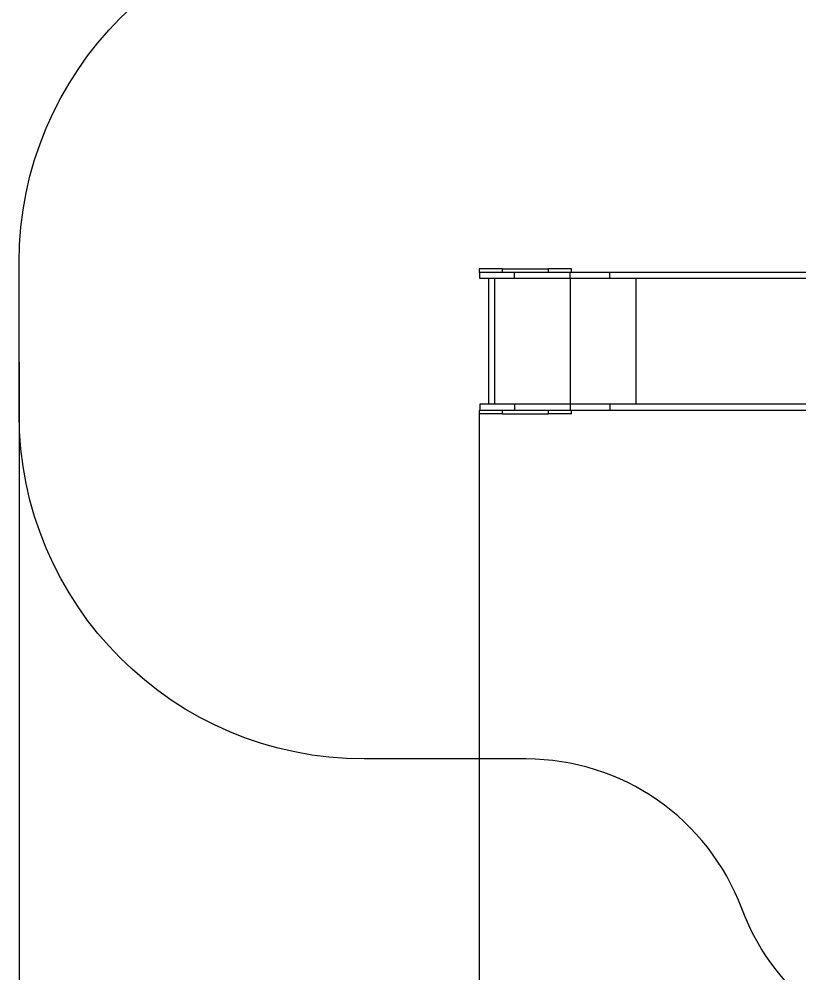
# Model space of a CAD drawing. Header units: millimetres. Extents: x -8092 to 6423, y -6886 to 5604.
# Drawn here: x -8092 to -4703, y -2741 to 1405 of the extents above; entities that cross this region are included whole.
import ezdxf

# ---------------------------------------------------------------- set-up
doc = ezdxf.new("R2010")
doc.units = ezdxf.units.MM
for name, color, linetype in [('DIKOM_ЗОНА', 80, 'Continuous'), ('DIKOM_ОБЪЕКТ', 7, 'Continuous'), ('DIKOM_РАЗМЕР_ЗОНА', 7, 'Continuous'), ('DIKOM_РАЗМЕР_ОБЪЕКТА', 7, 'Continuous')]:
    doc.layers.add(name, color=color, linetype=linetype)
doc.styles.add('style1', font='arial.ttf', dxfattribs={"width": 0.8})
doc.dimstyles.new('1-50', dxfattribs={"dimtxt": 300, "dimasz": 200, "dimexe": 100, "dimexo": 0, "dimgap": 100, "dimtad": 1, "dimtxsty": 'style1', "dimcen": 200, "dimclrd": 7, "dimclre": 7, "dimclrt": 7, "dimadec": 1, "dimazin": 2, "dimtfac": 1, "dimtmove": 0, "dimatfit": 2, "dimfxl": 0, "dimlwd": 25, "dimlwe": 18, "dimarcsym": 0})

# ---------------------------------------------------------------- blocks, each defined once
blk = doc.blocks.new('*D9')
at = {"layer": 'Defpoints', "color": 0, "transparency": 16777216}
for p in [(-8092.1, -86.3), (4664.8, -1471.8), (4664.8, -6785.9)]:
    blk.add_point(p, dxfattribs=at)
at = {"layer": 'DIKOM_РАЗМЕР_ЗОНА', "color": 7, "lineweight": 18, "transparency": 16777216}
for p, q in [((-8092.1, -86.3), (-8092.1, -6885.9)), ((4664.8, -1471.8), (4664.8, -6885.9))]:
    blk.add_line(p, q, dxfattribs=at)
at = {"layer": 'DIKOM_РАЗМЕР_ЗОНА', "color": 7, "lineweight": 25, "transparency": 16777216}
blk.add_line((-7892.1, -6785.9), (4464.8, -6785.9), dxfattribs=at)
at = {"layer": 'DIKOM_РАЗМЕР_ЗОНА', "color": 7, "transparency": 16777216}
for points in [[(-7892.1, -6752.6), (-7892.1, -6819.3), (-8092.1, -6785.9)], [(4464.8, -6752.6), (4464.8, -6819.3), (4664.8, -6785.9)]]:
    blk.add_solid(points, dxfattribs=at)
at = {"layer": 'DIKOM_РАЗМЕР_ЗОНА', "color": 7, "transparency": 16777216, "insert": (-2159.8, -6532.7), "char_height": 300, "attachment_point": 5, "style": 'style1'}
blk.add_mtext('12760', dxfattribs=at)
blk = doc.blocks.new('*D11')
at = {"layer": 'Defpoints', "color": 0, "transparency": 16777216}
for p in [(-6092.1, -310.8), (2568.3, -2361.5), (2568.3, -4925.8)]:
    blk.add_point(p, dxfattribs=at)
at = {"layer": 'DIKOM_РАЗМЕР_ОБЪЕКТА', "color": 7, "lineweight": 18, "transparency": 16777216}
for p, q in [((-6092.1, -310.8), (-6092.1, -5025.8)), ((2568.3, -2361.5), (2568.3, -5025.8))]:
    blk.add_line(p, q, dxfattribs=at)
at = {"layer": 'DIKOM_РАЗМЕР_ОБЪЕКТА', "color": 7, "lineweight": 25, "transparency": 16777216}
blk.add_line((-5892.1, -4925.8), (2368.3, -4925.8), dxfattribs=at)
at = {"layer": 'DIKOM_РАЗМЕР_ОБЪЕКТА', "color": 7, "transparency": 16777216}
for points in [[(-5892.1, -4892.4), (-5892.1, -4959.1), (-6092.1, -4925.8)], [(2368.3, -4892.4), (2368.3, -4959.1), (2568.3, -4925.8)]]:
    blk.add_solid(points, dxfattribs=at)
at = {"layer": 'DIKOM_РАЗМЕР_ОБЪЕКТА', "color": 7, "transparency": 16777216, "insert": (-2605.9, -4672.6), "char_height": 300, "attachment_point": 5, "style": 'style1'}
blk.add_mtext('8660', dxfattribs=at)

msp = doc.modelspace()

# ---------------------------------------------------------------- linework, layer by layer
at = {"layer": 'DIKOM_ЗОНА', "color": 3, "lineweight": 15}
msp.add_lwpolyline([(2279.305, -5383.356), (-2733.807, -3232.46, 0.10167305), (-3325.248, -3110.937), (-4014.888, -3110.937, -0.31298746), (-4951.67, -2460.852, 0.31298746), (-5888.451, -1810.768), (-6592.064, -1810.768, -0.41421356), (-8092.064, -310.768), (-8092.064, 347.646, -0.41421356), (-6592.064, 1847.646), (-5272.929, 1847.646, 0.21595646), (-4145.256, 2358.529, -0.16028083), (-3337.668, 2834.862, 0.34017641), (-2158.687, 4235.479, -0.38638997), (-660.032, 5603.501)], format="xyb", dxfattribs=at)
at = {"layer": 'DIKOM_ОБЪЕКТ', "color": 7, "linetype": 'Continuous', "lineweight": 15}
for p, q in [((-6092.064, 319.232), (-6092.064, 304.232)), ((-5992.064, 319.232), (-6092.064, 319.232)), ((-6089.613, 304.232), (-6092.064, 304.232)), ((-6089.613, 277.232), (-6089.613, 304.232)), ((-5939.613, 304.232), (-6089.613, 304.232)), ((-5992.064, 304.232), (-5992.064, 319.232)), ((-5992.064, 319.232), (-5792.064, 319.232)), ((-5939.613, 277.232), (-5939.613, 304.232)), ((-5697.064, 304.232), (-5939.613, 304.232)), ((-5792.064, 304.232), (-5792.064, 319.232)), ((-5692.064, 319.232), (-5792.064, 319.232)), ((-5697.064, 277.232), (-5697.064, 304.232)), ((-5525.168, 304.232), (-5697.064, 304.232)), ((-5692.064, 304.232), (-5692.064, 319.232)), ((-5525.168, 277.232), (-5525.168, 304.232)), ((-3870.219, 304.232), (-5525.168, 304.232)), ((-5939.613, 277.232), (-6089.613, 277.232)), ((-6052.641, 277.232), (-6052.641, -268.768)), ((-6024.141, -268.768), (-6024.141, 277.232)), ((-5697.064, 277.232), (-5939.613, 277.232)), ((-5525.168, 277.232), (-5697.064, 277.232)), ((-5696.592, -268.768), (-5696.592, 277.232)), ((-3833.478, 277.232), (-5525.168, 277.232)), ((-5410.959, -268.768), (-5410.959, 277.232)), ((-6089.613, -268.768), (-6089.613, -295.768)), ((-5939.613, -268.768), (-6089.613, -268.768)), ((-5939.613, -268.768), (-5939.613, -295.768)), ((-5697.064, -268.768), (-5939.613, -268.768)), ((-5697.064, -268.768), (-5697.064, -295.768)), ((-5525.168, -268.768), (-5697.064, -268.768)), ((-5525.168, -268.768), (-5525.168, -295.768)), ((-3833.478, -268.768), (-5525.168, -268.768)), ((-6092.064, -295.768), (-6092.064, -310.768)), ((-6089.613, -295.768), (-6092.064, -295.768)), ((-5992.064, -310.768), (-6092.064, -310.768)), ((-5939.613, -295.768), (-6089.613, -295.768)), ((-5992.064, -310.768), (-5992.064, -295.768)), ((-5992.064, -310.768), (-5792.064, -310.768)), ((-5697.064, -295.768), (-5939.613, -295.768)), ((-5792.064, -310.768), (-5792.064, -295.768)), ((-5692.064, -310.768), (-5792.064, -310.768)), ((-5525.168, -295.768), (-5697.064, -295.768)), ((-5692.064, -310.768), (-5692.064, -295.768)), ((-3870.219, -295.768), (-5525.168, -295.768))]:
    msp.add_line(p, q, dxfattribs=at)

# ---------------------------------------------------------------- dimensions: what is measured, and where the dimension line sits
at = {"layer": 'DIKOM_РАЗМЕР_ЗОНА'}
dim = msp.add_linear_dim(base=(4664.839, -6785.918), p1=(-8092.064, -86.271), p2=(4664.839, -1471.84), text='12760', dimstyle='1-50', dxfattribs=at)
dim.commit()
dim.dimension.update_dxf_attribs({"geometry": '*D9', "text_midpoint": (-2159.843, -6785.918), "dimtype": 160})
at = {"layer": 'DIKOM_РАЗМЕР_ОБЪЕКТА'}
dim = msp.add_linear_dim(base=(2568.274, -4925.777), p1=(-6092.064, -310.768), p2=(2568.274, -2361.54), text='8660', dimstyle='1-50', dxfattribs=at)
dim.commit()
dim.dimension.update_dxf_attribs({"geometry": '*D11', "text_midpoint": (-2605.904, -4925.777), "dimtype": 160})

doc.saveas('drawing.dxf')
